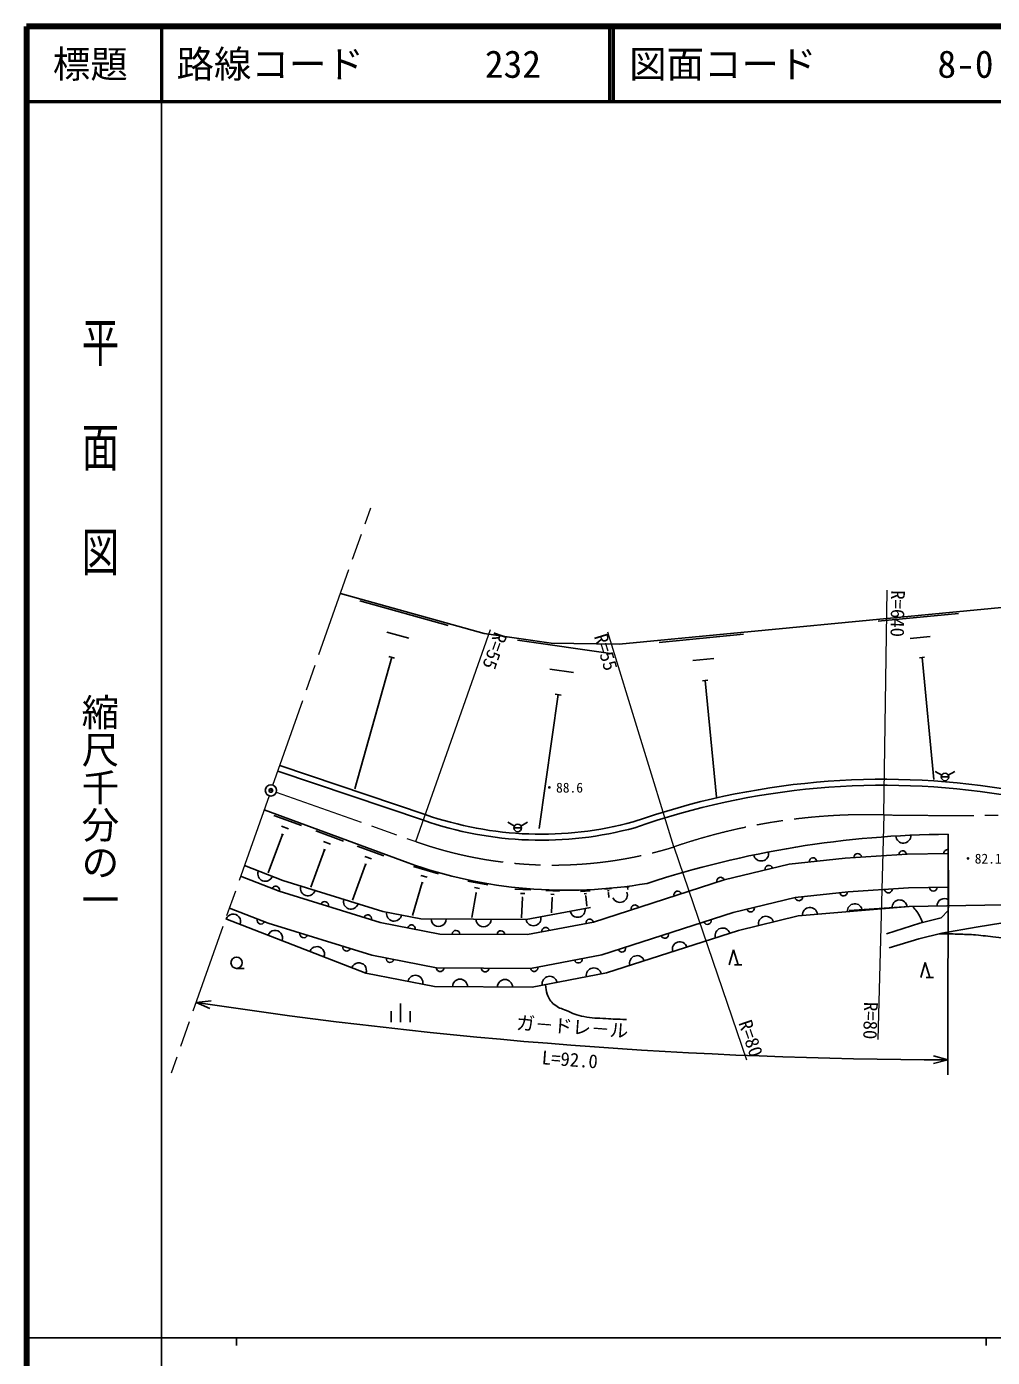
# Model space of a CAD drawing. Units: millimetres, scale not verified. Extents: x 40000 to 680000, y 20000 to 380000.
# Drawn here: x 40000 to 168848, y 202409 to 380000 of the extents above; entities that cross this region are included whole.
import ezdxf
from ezdxf.enums import TextEntityAlignment as Align

# ---------------------------------------------------------------- set-up
doc = ezdxf.new("R2010")
doc.units = ezdxf.units.MM
doc.header["$LTSCALE"] = 1000
doc.header["$PDMODE"] = 32
doc.header["$PDSIZE"] = 500
doc.linetypes.add('CHAIN', pattern=[18.5, 12, -1.5, 3.5, -1.5])
for name, color, linetype, lineweight in [('S-BGD', 7, 'Continuous', 25), ('S-BMK', 2, 'CHAIN', 13), ('S-BMK-SRVR', 3, 'Continuous', 25), ('S-STR-HTXT', 7, 'Continuous', 13), ('S-STR-STRC', 7, 'Continuous', 25), ('S-TTL', 2, 'Continuous', 140), ('S-TTL-BAND', 7, 'Continuous', 25), ('S-TTL-LINE', 7, 'Continuous', 50)]:
    doc.layers.add(name, color=color, linetype=linetype, lineweight=lineweight)
doc.layers.add('S-OTRS', color=6, linetype='Continuous')
doc.layers.add('S-TTL-TXT', color=7, linetype='Continuous')
doc.styles.add('@ＭＳ ゴシック', font='')
doc.styles.add('ＭＳ ゴシック', font='')
doc.styles.get('@ＭＳ ゴシック').set_extended_font_data('@MS Gothic')
doc.styles.get('ＭＳ ゴシック').set_extended_font_data('MS Gothic')

msp = doc.modelspace()

# ---------------------------------------------------------------- linework, layer by layer
at = {"layer": 'S-BGD'}
for p, q in [((81876, 304369), (101039, 299020)), ((84452, 303390), (96262, 300094)), ((119070, 297569), (171932, 302667)), ((153614, 300649), (164309, 301680)), ((88057, 299202), (91009, 298378)), ((101039, 299020), (109988, 297740)), ((124372, 297829), (135630, 298915)), ((157883, 298362), (160556, 298620)), ((105478, 298133), (118207, 296312)), ((109988, 297740), (119070, 297569)), ((88709, 295837), (83810, 278287)), ((88340, 295940), (89078, 295734)), ((128865, 295422), (131679, 295693)), ((159143, 295785), (159812, 295850)), ((159477, 295817), (161049, 279517)), ((109796, 294268), (112979, 293813)), ((130192, 292709), (130895, 292777)), ((130543, 292743), (132045, 277172)), ((110932, 290858), (108377, 272988)), ((110535, 290915), (111330, 290801)), ((73510, 280661), (92932, 274095)), ((73776, 281415), (93192, 274852)), ((162095, 280116), (161229, 280616)), ((162961, 280116), (163827, 280616)), ((162028, 279866), (163028, 279866)), ((71680, 275474), (90922, 268397)), ((72963, 274736), (76678, 273370)), ((105089, 273313), (104223, 273813)), ((105955, 273313), (106821, 273813)), ((74137, 272196), (72248, 267060)), ((74014, 273295), (74943, 272953)), ((74021, 272238), (74253, 272153)), ((78571, 272673), (82275, 271311)), ((105022, 273063), (106022, 273063)), ((162957, 272222), (162989, 262667)), ((79742, 270140), (77907, 265152)), ((79619, 271237), (80545, 270896)), ((79626, 270183), (79857, 270098)), ((84103, 270639), (87660, 269330)), ((85227, 268206), (83472, 263433)), ((85110, 269259), (85999, 268932)), ((85116, 268247), (85339, 268165)), ((141745, 268231), (133054, 266130)), ((149205, 269044), (141745, 268231)), ((157466, 269555), (149205, 269044)), ((162966, 269668), (157466, 269555)), ((73697, 264621), (68554, 266615)), ((69054, 268031), (74191, 266038)), ((91605, 267935), (94946, 266950)), ((92612, 266731), (93447, 266484)), ((87172, 260459), (73697, 264621)), ((87538, 261916), (74191, 266038)), ((92783, 265772), (91493, 261399)), ((92679, 265803), (92888, 265741)), ((98874, 265949), (101528, 265484)), ((99753, 265111), (100416, 264995)), ((105130, 264901), (107286, 264797)), ((109262, 264702), (111091, 264614)), ((113886, 264565), (115169, 264688)), ((133054, 266130), (115627, 260501)), ((117130, 264876), (118029, 264962)), ((117489, 264684), (117714, 264705)), ((119949, 265146), (120402, 265190)), ((120130, 265049), (120243, 265060)), ((120183, 264940), (120211, 264943)), ((120197, 264942), (120208, 264831)), ((149588, 264559), (157651, 265058)), ((157651, 265058), (162981, 265167)), ((99968, 264390), (99396, 261125)), ((99885, 264404), (100051, 264375)), ((105913, 264323), (106452, 264297)), ((106157, 263771), (106027, 261080)), ((106089, 263774), (106224, 263768)), ((109926, 264212), (110383, 264190)), ((110133, 263744), (110035, 261720)), ((110076, 263747), (110190, 263741)), ((114398, 264291), (114719, 264321)), ((114549, 263981), (114629, 263989)), ((114589, 263985), (114720, 262618)), ((117595, 264467), (117651, 264473)), ((117623, 264470), (117691, 263761)), ((134276, 261796), (142521, 263789)), ((142521, 263789), (149588, 264559)), ((187461, 263168), (157754, 262559)), ((67056, 262370), (72218, 260368)), ((92616, 260927), (87538, 261916)), ((115253, 262466), (106640, 260826)), ((116744, 256133), (134276, 261796)), ((142952, 261321), (134955, 259388)), ((157754, 262559), (142952, 261321)), ((149742, 262064), (157754, 262559)), ((162933, 262058), (162004, 261047)), ((162989, 262667), (162933, 262058)), ((85267, 253698), (66557, 260955)), ((72218, 260368), (86075, 256088)), ((95132, 258909), (87172, 260459)), ((106640, 260826), (92616, 260927)), ((115627, 260501), (106822, 258824)), ((134955, 259388), (117364, 253707)), ((159188, 260363), (154705, 258914)), ((162004, 261047), (159188, 260363)), ((162086, 259024), (166678, 259817)), ((166678, 259817), (170232, 260391)), ((106822, 258824), (95132, 258909)), ((155060, 257083), (159051, 258258)), ((159051, 258258), (162086, 259024)), ((86075, 256088), (94682, 254412)), ((107231, 254321), (116744, 256133)), ((133727, 254796), (134327, 256796)), ((134327, 256796), (134927, 254796)), ((68005, 254321), (69005, 254321)), ((94682, 254412), (107231, 254321)), ((134427, 254796), (135427, 254796)), ((159299, 253121), (159899, 255121)), ((159899, 255121), (160499, 253121)), ((94432, 251914), (85267, 253698)), ((117364, 253707), (107458, 251820)), ((159999, 253121), (160999, 253121)), ((107458, 251820), (94432, 251914)), ((88653, 247131), (88653, 248631)), ((89903, 247131), (89903, 249631)), ((91153, 247131), (91153, 248631))]:
    msp.add_line(p, q, dxfattribs=at)
for centre, radius in [((162528, 279866), 500), ((105522, 273063), 500), ((68005, 255071), 750)]:
    msp.add_circle(centre, radius, dxfattribs=at)
for centre, radius, start, end in [((154314, 179014), 100549, 80.79724, 109.39129), ((154314, 179014), 99749, 80.76105, 109.40815), ((108663, 319127), 47700, 250.74402, 285.19755), ((108663, 319127), 46900, 250.73911, 285.16185), ((163940, 139811), 132415, 90.42535, 108.10472), ((156973, 272036), 1000, 183.15332, 3.15332), ((156872, 269518), 500, 3.53625, 183.53625), ((162870, 269666), 500, 79.15975, 181.17438), ((112048, 327703), 62957, 250.39257, 279.82537), ((138001, 269652), 1000, 191.32156, 11.32156), ((144912, 268577), 500, 6.21923, 186.21923), ((150884, 269148), 500, 3.53625, 183.53625), ((71851, 266946), 1000, 158.8024, 338.8024), ((132578, 265977), 500, 17.90032, 197.90032), ((139010, 267570), 500, 13.59095, 193.59095), ((73231, 264802), 500, 338.8024, 158.8024), ((77525, 265008), 1000, 162.83546, 342.83546), ((126868, 264132), 500, 17.90032, 197.90032), ((154969, 264892), 500, 183.53625, 3.53625), ((160963, 265126), 500, 181.17438, 1.17438), ((79780, 262742), 500, 342.83546, 162.83546), ((83258, 263238), 1000, 162.83546, 342.83546), ((119148, 264122), 1000, 203.02608, 23.02608), ((143018, 263843), 500, 186.21923, 6.21923), ((148982, 264493), 500, 186.21923, 6.21923), ((150492, 261952), 1000, 4.78024, 184.78024), ((156472, 262452), 1000, 4.78024, 184.78024), ((162466, 262656), 1000, 58.66719, 181.17438), ((67553, 260568), 1000, 338.8024, 158.8024), ((85513, 260971), 500, 342.83546, 162.83546), ((89031, 261625), 1000, 168.98032, 348.98032), ((107623, 261013), 1000, 190.7843, 10.7843), ((113517, 262135), 1000, 190.7843, 10.7843), ((121159, 262288), 500, 17.90032, 197.90032), ((136601, 262358), 500, 193.59095, 13.59095), ((138643, 260280), 1000, 13.59095, 193.59095), ((144513, 261452), 1000, 4.78024, 184.78024), ((71252, 260743), 500, 158.8024, 338.8024), ((73147, 258399), 1000, 338.8024, 158.8024), ((91357, 259644), 500, 348.98032, 168.98032), ((94963, 260910), 1000, 179.58632, 359.58632), ((97286, 258893), 500, 359.58632, 179.58632), ((100963, 260867), 1000, 179.58632, 359.58632), ((103285, 258850), 500, 359.58632, 179.58632), ((109242, 259285), 500, 10.7843, 190.7843), ((115136, 260408), 500, 10.7843, 190.7843), ((130842, 260687), 500, 197.90032, 17.90032), ((132856, 258710), 1000, 17.90032, 197.90032), ((76961, 258903), 500, 162.83546, 342.83546), ((125133, 258843), 500, 197.90032, 17.90032), ((127146, 256866), 1000, 17.90032, 197.90032), ((78741, 256229), 1000, 338.8024, 158.8024), ((82693, 257132), 500, 162.83546, 342.83546), ((119423, 256999), 500, 197.90032, 17.90032), ((121437, 255022), 1000, 17.90032, 197.90032), ((84335, 254060), 1000, 338.8024, 158.8024), ((88490, 255618), 500, 168.98032, 348.98032), ((95182, 254408), 500, 179.58632, 359.58632), ((101182, 254365), 500, 179.58632, 359.58632), ((107722, 254415), 500, 190.7843, 10.7843), ((113616, 255537), 500, 190.7843, 10.7843), ((115674, 253385), 1000, 10.7843, 190.7843), ((91871, 252412), 1000, 348.98032, 168.98032), ((97822, 251889), 1000, 359.58632, 179.58632), ((103822, 251846), 1000, 359.58632, 179.58632), ((109780, 252262), 1000, 10.7843, 190.7843)]:
    msp.add_arc(centre, radius, start, end, dxfattribs=at)
for points, knots in [([(158181, 262568), (158466, 262291), (158553, 262182), (158760, 261910), (159151, 261397), (159227, 261133), (159518, 260444)], [0, 0, 0, 0, 1, 1, 1, 2, 2, 2, 2]), ([(161774, 258945), (163155, 258922), (163511, 258919), (164624, 258880), (165395, 258852), (165828, 258858), (166597, 258795), (167658, 258708), (168244, 258580), (169303, 258485), (170425, 258384), (171053, 258317), (172179, 258288), (173236, 258260), (173828, 258291), (174885, 258316), (175678, 258335), (176123, 258346), (176915, 258400), (178440, 258505), (179303, 258543), (180805, 258823), (181843, 259016), (182373, 259335), (183399, 259584), (184356, 259817), (184903, 259905), (185880, 260035), (186853, 260165), (187408, 260142), (188389, 260205), (188996, 260244), (189186, 260256), (189943, 260302)], [0, 0, 0, 0, 1, 1, 1, 2, 2, 2, 3, 3, 3, 4, 4, 4, 5, 5, 5, 6, 6, 6, 7, 7, 7, 8, 8, 8, 9, 9, 9, 10, 10, 10, 11, 11, 11, 11]), ([(109245, 252160), (109268, 251601), (109298, 251361), (109465, 250884), (109681, 250269), (109883, 249905), (110390, 249497), (110940, 249053), (111355, 248958), (112008, 248688), (112902, 248317), (113401, 248073), (114349, 247878), (115470, 247649), (116125, 247692), (117268, 247618), (118339, 247550), (118693, 247539), (120013, 247503)], [0, 0, 0, 0, 1, 1, 1, 2, 2, 2, 3, 3, 3, 4, 4, 4, 5, 5, 5, 6, 6, 6, 6])]:
    msp.add_open_spline(points, degree=3, knots=knots, dxfattribs=at)
at = {"layer": 'S-BMK'}
for p, q in [((72845, 278775), (85905, 315788)), ((72346, 277360), (59285, 240347)), ((73302, 277818), (91927, 271246))]:
    msp.add_line(p, q, dxfattribs=at)
for centre, radius, start, end in [((152239, 194834), 80000, 88.48305, 108.89477), ((163819, 914736), 640000, 269.15285, 270.51814), ((110228, 323112), 55000, 250.56474, 287.02609)]:
    msp.add_arc(centre, radius, start, end, dxfattribs=at)
at = {"layer": 'S-BMK-SRVR'}
msp.add_circle((72595, 278067), 750, dxfattribs=at)
msp.add_point((72595, 278067), dxfattribs=at)
msp.add_point((72595, 278067), dxfattribs=at)
at = {"layer": 'S-OTRS'}
msp.add_point((72595, 278067), dxfattribs=at)
at = {"layer": 'S-STR-HTXT'}
for p, q in [((154356, 274806), (154800, 304802)), ((91927, 271246), (101909, 299537)), ((126332, 270523), (117548, 299208)), ((154356, 274806), (153562, 244816)), ((126332, 270523), (136047, 242139))]:
    msp.add_line(p, q, dxfattribs=at)
at = {"layer": 'S-STR-STRC'}
for p, q in [((162956, 271222), (162914, 240128)), ((64601, 249998), (62613, 249777)), ((62613, 249777), (64445, 248975)), ((160984, 241613), (162917, 242128)), ((162917, 242128), (160986, 242648))]:
    msp.add_line(p, q, dxfattribs=at)
msp.add_arc((163818, 915398), 673271, 261.3546, 269.9233, dxfattribs=at)
at = {"layer": 'S-TTL'}
for p, q in [((40000, 380000), (40000, 20000)), ((680000, 380000), (40000, 380000))]:
    msp.add_line(p, q, dxfattribs=at)
at = {"layer": 'S-TTL-BAND'}
for p, q in [((58000, 370000), (58000, 20000)), ((40000, 205000), (579000, 205000)), ((68000, 205000), (68000, 204000)), ((168000, 205000), (168000, 204000))]:
    msp.add_line(p, q, dxfattribs=at)
at = {"layer": 'S-TTL-LINE'}
for p, q in [((58000, 380000), (58000, 370000)), ((117750, 380000), (117750, 370000)), ((118250, 380000), (118250, 370000)), ((40000, 370000), (680000, 370000))]:
    msp.add_line(p, q, dxfattribs=at)

# ---------------------------------------------------------------- texts
at = {"layer": 'S-BGD', "style": 'ＭＳ ゴシック'}
for s, p in [('・88.6', (108837, 278445)), ('・82.1', (164694, 268969))]:
    msp.add_text(s, height=1320, dxfattribs=at).set_placement(p, align=Align.MIDDLE_LEFT)
at = {"layer": 'S-STR-HTXT', "style": 'ＭＳ ゴシック'}
for s, rotation, p in [('R=640', 269.153, (154800, 304802)), ('R=55', 250.565, (101909, 299537)), ('R=55', 287.026, (115157, 298476)), ('R=80', 268.483, (151195, 249881)), ('R=80', 288.895, (134428, 246870))]:
    msp.add_text(s, height=1833, rotation=rotation, dxfattribs=at).set_placement(p, align=Align.BOTTOM_LEFT)
at = {"layer": 'S-STR-STRC', "style": 'ＭＳ ゴシック'}
msp.add_text('ガ－ドレ－ル', height=1833, rotation=355.639, dxfattribs=at).set_placement((112698, 245073), align=Align.BOTTOM_CENTER)
at = {"layer": 'S-STR-STRC', "style": '@ＭＳ ゴシック'}
msp.add_text('L=92.0', height=1833, rotation=355.639, dxfattribs=at).set_placement((112546, 243079), align=Align.TOP_CENTER)
at = {"layer": 'S-TTL-BAND', "style": '@ＭＳ ゴシック', "width": 1.4}
msp.add_text('平  面  図', height=3666, rotation=270, dxfattribs=at).set_placement((49777, 306475), align=Align.MIDDLE_RIGHT)
at = {"layer": 'S-TTL-BAND', "style": '@ＭＳ ゴシック'}
msp.add_text('縮尺千分の一', height=3666, rotation=270, dxfattribs=at).set_placement((49777, 261030), align=Align.MIDDLE_RIGHT)
at = {"layer": 'S-TTL-TXT', "style": 'ＭＳ ゴシック'}
msp.add_text('標題', height=3666, dxfattribs=at).set_placement((48500, 375000), align=Align.MIDDLE_CENTER)
for s, p in [('路線コード', (60000, 375000)), ('232', (101142, 375000)), ('図面コード', (120380, 375000)), ('8-0', (161521, 375000))]:
    msp.add_text(s, height=3666, dxfattribs=at).set_placement(p, align=Align.MIDDLE_LEFT)

doc.saveas('drawing.dxf')
